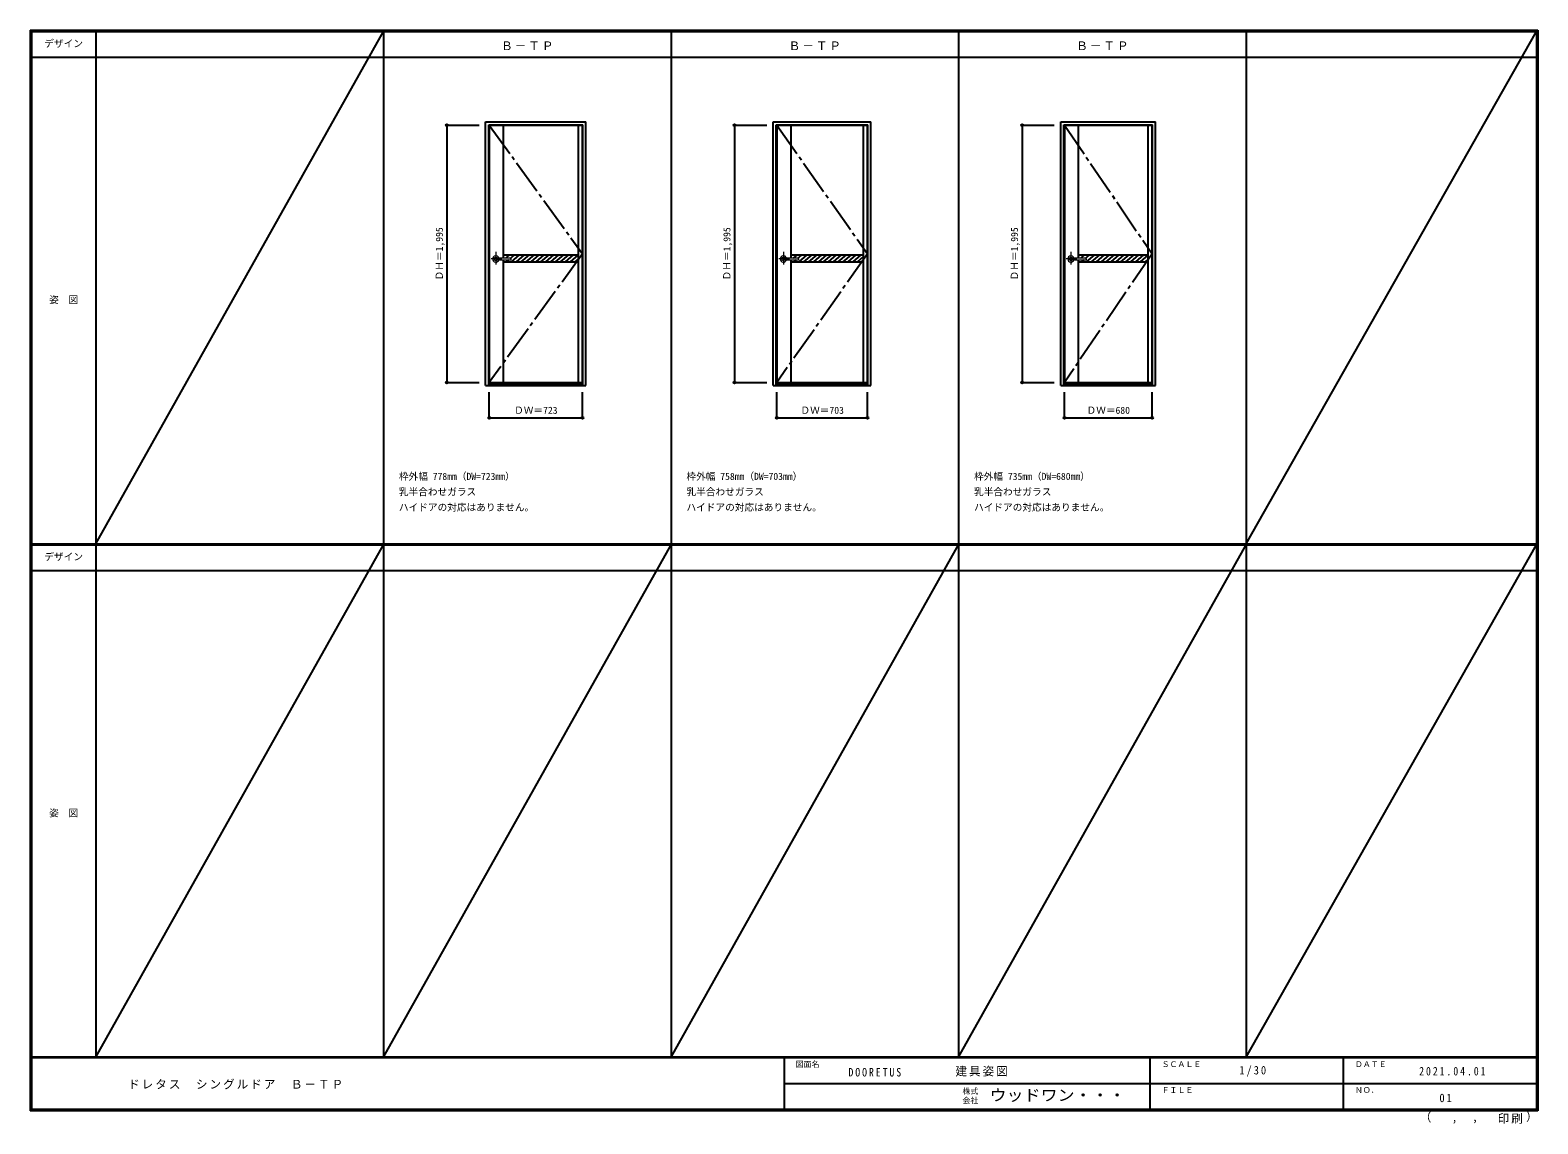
# Model space of a CAD drawing. Units: millimetres, scale not verified. Extents: x -6000 to 5700, y -4307 to 4175.
import ezdxf
from ezdxf.enums import TextEntityAlignment as Align

# ---------------------------------------------------------------- set-up
doc = ezdxf.new("R2010")
doc.units = ezdxf.units.MM
doc.header["$LTSCALE"] = 30
doc.header["$PDMODE"] = 32
doc.header["$PDSIZE"] = 15
doc.linetypes.add('CHAIN1', pattern=[8, 5, -1, 1, -1])
doc.linetypes.add('CHAIN2', pattern=[12, 9, -1, 1, -1])
for name, color, linetype in [('0-2_扉', 7, 'Continuous'), ('0-4_枠', 3, 'Continuous'), ('0-7', 7, 'CHAIN2'), ('0-A_文字', 7, 'Continuous'), ('0-B_寸法', 7, 'Continuous'), ('0-C_ハッチ', 4, 'Continuous'), ('F-1_枠', 6, 'Continuous'), ('F-A_文字', 7, 'Continuous')]:
    doc.layers.add(name, color=color, linetype=linetype)
doc.layers.add('0-5_レバー', color=7, linetype='Continuous', lineweight=18)
doc.styles.add('ＭＳ ゴシック', font='')
doc.styles.get('ＭＳ ゴシック').set_extended_font_data('MS Gothic')

msp = doc.modelspace()

# ---------------------------------------------------------------- linework, layer by layer
at = {"layer": '0-2_扉'}
for p, q in [((-2434.8, 1443), (-2434.8, 3438)), ((-2326.8, 2407.5), (-2326.8, 3438)), ((-1743.8, 1443), (-1743.8, 3438)), ((-1713.8, 1443), (-1713.8, 3438)), ((-203.2, 1443), (-203.2, 3438)), ((-95.2, 2407.5), (-95.2, 3438)), ((467.8, 1443), (467.8, 3438)), ((2028.4, 1443), (2028.4, 3438)), ((2136.4, 2407.5), (2136.4, 3438)), ((2676.4, 1443), (2676.4, 3438)), ((2706.4, 1443), (2706.4, 3438)), ((-2326.8, 2433), (-1743.8, 2433)), ((-2326.8, 1443), (-2326.8, 2393.5)), ((-2326.8, 2378), (-1743.8, 2378)), ((-95.2, 2433), (467.8, 2433)), ((-95.2, 1443), (-95.2, 2393.5)), ((-95.2, 2378), (467.8, 2378)), ((2136.4, 2433), (2676.4, 2433)), ((2136.4, 1443), (2136.4, 2393.5)), ((2136.4, 2378), (2676.4, 2378))]:
    msp.add_line(p, q, dxfattribs=at)
for points in [[(-2436.8, 1443), (-2436.8, 3438), (-1713.8, 3438)], [(-2436.8, 1443), (-1713.8, 1443), (-1713.8, 3438)], [(-205.2, 1443), (-205.2, 3438), (497.8, 3438)], [(-205.2, 1443), (497.8, 1443), (497.8, 3438)], [(2026.4, 1443), (2026.4, 3438), (2706.4, 3438)], [(2026.4, 1443), (2706.4, 1443), (2706.4, 3438)]]:
    msp.add_lwpolyline(points, dxfattribs=at)
at = {"layer": '0-4_枠'}
for p, q in [((-2465.8, 3465), (-1687.8, 3465)), ((-2465.8, 1418), (-2465.8, 3465)), ((-2441.8, 3441), (-1711.8, 3441)), ((-2441.8, 1418), (-2441.8, 3441)), ((-1711.8, 1418), (-1711.8, 3441)), ((-1687.8, 1418), (-1687.8, 3465)), ((-234.2, 3465), (523.8, 3465)), ((-234.2, 1418), (-234.2, 3465)), ((-210.2, 3441), (499.8, 3441)), ((-210.2, 1418), (-210.2, 3441)), ((499.8, 1418), (499.8, 3441)), ((523.8, 1418), (523.8, 3465)), ((1997.4, 3465), (2732.4, 3465)), ((1997.4, 1418), (1997.4, 3465)), ((2021.4, 3441), (2708.4, 3441)), ((2021.4, 1418), (2021.4, 3441)), ((2708.4, 1418), (2708.4, 3441)), ((2732.4, 1418), (2732.4, 3465)), ((-2465.8, 1418), (-1687.8, 1418)), ((-2441.8, 1433), (-1711.8, 1433)), ((-234.2, 1418), (523.8, 1418)), ((-210.2, 1433), (499.8, 1433)), ((1997.4, 1418), (2732.4, 1418)), ((2021.4, 1433), (2708.4, 1433))]:
    msp.add_line(p, q, dxfattribs=at)
at = {"layer": '0-5_レバー', "color": 4, "linetype": 'CHAIN1'}
for p, q in [((-2339.5, 2400.5), (-2422.52, 2400.5)), ((-2386.3, 2456.96), (-2386.3, 2357.11)), ((-107.9, 2400.5), (-190.92, 2400.5)), ((-154.7, 2456.96), (-154.7, 2357.11)), ((2123.7, 2400.5), (2040.68, 2400.5)), ((2076.9, 2456.96), (2076.9, 2357.11))]:
    msp.add_line(p, q, dxfattribs=at)
at = {"layer": '0-5_レバー'}
for p, q in [((-2269.3, 2400.5), (-2269.3, 2405.99)), ((-2269.3, 2400.5), (-2269.3, 2395)), ((-37.7, 2400.5), (-37.7, 2405.99)), ((-37.7, 2400.5), (-37.7, 2395)), ((2193.9, 2400.5), (2193.9, 2405.99)), ((2193.9, 2400.5), (2193.9, 2395))]:
    msp.add_line(p, q, dxfattribs=at)
for points in [[(-2376.34, 2407.49), (-2377.11, 2408.28), (-2379.08, 2409.65), (-2381.32, 2410.66), (-2383.76, 2411.29), (-2386.3, 2411.5), (-2388.84, 2411.29), (-2391.27, 2410.66), (-2393.52, 2409.65), (-2395.49, 2408.28), (-2397.11, 2406.61), (-2398.31, 2404.71), (-2399.05, 2402.65), (-2399.3, 2400.5), (-2399.05, 2398.35), (-2398.31, 2396.29), (-2397.11, 2394.39), (-2395.49, 2392.72), (-2393.52, 2391.35), (-2391.27, 2390.34), (-2388.84, 2389.71), (-2386.3, 2389.5), (-2383.76, 2389.71), (-2381.32, 2390.34), (-2379.08, 2391.35), (-2377.11, 2392.72), (-2376.34, 2393.51)], [(-2270.8, 2407.5), (-2280.53, 2407.5), (-2290.71, 2407.5), (-2300.31, 2407.5), (-2309.3, 2407.5), (-2317.71, 2407.5), (-2325.52, 2407.5), (-2332.34, 2407.5), (-2338.64, 2407.5), (-2344.4, 2407.5), (-2349.65, 2407.5), (-2354.44, 2407.5), (-2359.09, 2407.5), (-2363.3, 2407.5), (-2367.05, 2407.5), (-2369.05, 2407.5), (-2370.9, 2407.5), (-2372.91, 2407.49), (-2375.32, 2407.49), (-2376.81, 2407.49), (-2378.35, 2407.49), (-2379.87, 2407.49), (-2380.97, 2407.49), (-2381.43, 2407.49), (-2381.43, 2407.48)], [(-2381.28, 2393.51), (-2381.15, 2393.51), (-2380.71, 2393.51), (-2379.99, 2393.51), (-2378.97, 2393.51), (-2377.71, 2393.51), (-2376.36, 2393.51), (-2373.5, 2393.51), (-2370.52, 2393.5), (-2367.5, 2393.5), (-2364.46, 2393.5), (-2361.39, 2393.5), (-2358.31, 2393.5), (-2354.31, 2393.5), (-2349.9, 2393.5), (-2344.93, 2393.5), (-2339.4, 2393.5), (-2333.31, 2393.5), (-2326.66, 2393.5), (-2319.45, 2393.5), (-2310.86, 2393.5), (-2301.6, 2393.5), (-2291.66, 2393.5), (-2281.05, 2393.5), (-2270.8, 2393.5)], [(-2270.8, 2407.5), (-2279.88, 2407.5), (-2280.28, 2407.5)], [(-144.74, 2407.49), (-145.51, 2408.28), (-147.48, 2409.65), (-149.73, 2410.66), (-152.16, 2411.29), (-154.7, 2411.5), (-157.24, 2411.29), (-159.67, 2410.66), (-161.92, 2409.65), (-163.89, 2408.28), (-165.51, 2406.61), (-166.71, 2404.71), (-167.45, 2402.65), (-167.7, 2400.5), (-167.45, 2398.35), (-166.71, 2396.29), (-165.51, 2394.39), (-163.89, 2392.72), (-161.92, 2391.35), (-159.67, 2390.34), (-157.24, 2389.71), (-154.7, 2389.5), (-152.16, 2389.71), (-149.73, 2390.34), (-147.48, 2391.35), (-145.51, 2392.72), (-144.74, 2393.51)], [(-39.2, 2407.5), (-48.93, 2407.5), (-59.11, 2407.5), (-68.71, 2407.5), (-77.7, 2407.5), (-86.11, 2407.5), (-93.92, 2407.5), (-100.74, 2407.5), (-107.04, 2407.5), (-112.8, 2407.5), (-118.05, 2407.5), (-122.84, 2407.5), (-127.5, 2407.5), (-131.7, 2407.5), (-135.45, 2407.5), (-137.45, 2407.5), (-139.3, 2407.5), (-141.31, 2407.49), (-143.72, 2407.49), (-145.21, 2407.49), (-146.75, 2407.49), (-148.27, 2407.49), (-149.37, 2407.49), (-149.83, 2407.49), (-149.83, 2407.48)], [(-149.68, 2393.51), (-149.55, 2393.51), (-149.11, 2393.51), (-148.39, 2393.51), (-147.37, 2393.51), (-146.11, 2393.51), (-144.76, 2393.51), (-141.9, 2393.51), (-138.92, 2393.5), (-135.9, 2393.5), (-132.86, 2393.5), (-129.79, 2393.5), (-126.71, 2393.5), (-122.71, 2393.5), (-118.3, 2393.5), (-113.33, 2393.5), (-107.8, 2393.5), (-101.71, 2393.5), (-95.06, 2393.5), (-87.85, 2393.5), (-79.26, 2393.5), (-70, 2393.5), (-60.06, 2393.5), (-49.45, 2393.5), (-39.2, 2393.5)], [(-39.2, 2407.5), (-48.28, 2407.5), (-48.68, 2407.5)], [(2086.86, 2407.49), (2086.09, 2408.28), (2084.12, 2409.65), (2081.88, 2410.66), (2079.44, 2411.29), (2076.9, 2411.5), (2074.36, 2411.29), (2071.93, 2410.66), (2069.68, 2409.65), (2067.71, 2408.28), (2066.09, 2406.61), (2064.89, 2404.71), (2064.15, 2402.65), (2063.9, 2400.5), (2064.15, 2398.35), (2064.89, 2396.29), (2066.09, 2394.39), (2067.71, 2392.72), (2069.68, 2391.35), (2071.93, 2390.34), (2074.36, 2389.71), (2076.9, 2389.5), (2079.44, 2389.71), (2081.88, 2390.34), (2084.12, 2391.35), (2086.09, 2392.72), (2086.86, 2393.51)], [(2192.4, 2407.5), (2182.67, 2407.5), (2172.49, 2407.5), (2162.89, 2407.5), (2153.9, 2407.5), (2145.49, 2407.5), (2137.68, 2407.5), (2130.86, 2407.5), (2124.56, 2407.5), (2118.8, 2407.5), (2113.55, 2407.5), (2108.76, 2407.5), (2104.11, 2407.5), (2099.9, 2407.5), (2096.15, 2407.5), (2094.15, 2407.5), (2092.3, 2407.5), (2090.29, 2407.49), (2087.88, 2407.49), (2086.39, 2407.49), (2084.85, 2407.49), (2083.33, 2407.49), (2082.23, 2407.49), (2081.77, 2407.49), (2081.77, 2407.48)], [(2081.92, 2393.51), (2082.05, 2393.51), (2082.49, 2393.51), (2083.21, 2393.51), (2084.23, 2393.51), (2085.49, 2393.51), (2086.84, 2393.51), (2089.7, 2393.51), (2092.68, 2393.5), (2095.7, 2393.5), (2098.74, 2393.5), (2101.81, 2393.5), (2104.89, 2393.5), (2108.89, 2393.5), (2113.3, 2393.5), (2118.27, 2393.5), (2123.8, 2393.5), (2129.89, 2393.5), (2136.54, 2393.5), (2143.75, 2393.5), (2152.34, 2393.5), (2161.6, 2393.5), (2171.54, 2393.5), (2182.15, 2393.5), (2192.4, 2393.5)], [(2192.4, 2407.5), (2183.32, 2407.5), (2182.92, 2407.5)]]:
    msp.add_lwpolyline(points, dxfattribs=at)
for centre, radius, start, end in [((-2386.3, 2400.5), 24.55, 16.59952, 343.36736), ((-2270.8, 2406), 1.5, 0.00847, 89.9163), ((-2270.8, 2406), 1.5, 360, 90.17419), ((-2270.8, 2395), 1.5, 270.16419, 0), ((-2270.8, 2395), 1.5, 269.91059, 359.99153), ((-154.7, 2400.5), 24.55, 16.59952, 343.36736), ((-39.2, 2406), 1.5, 0.00847, 89.9163), ((-39.2, 2406), 1.5, 360, 90.17419), ((-39.2, 2395), 1.5, 270.16419, 0), ((-39.2, 2395), 1.5, 269.91059, 359.99153), ((2076.9, 2400.5), 24.55, 16.59952, 343.36736), ((2192.4, 2406), 1.5, 0.00847, 89.9163), ((2192.4, 2406), 1.5, 360, 90.17419), ((2192.4, 2395), 1.5, 270.16419, 0), ((2192.4, 2395), 1.5, 269.91059, 359.99153)]:
    msp.add_arc(centre, radius, start, end, dxfattribs=at)
at = {"layer": '0-7'}
for p, q in [((-2436.8, 3438), (-1713.8, 2440.5)), ((-205.2, 3438), (497.8, 2440.5)), ((2026.4, 3438), (2706.4, 2440.5)), ((-1713.8, 2440.5), (-2436.8, 1443)), ((497.8, 2440.5), (-205.2, 1443)), ((2706.4, 2440.5), (2026.4, 1443))]:
    msp.add_line(p, q, dxfattribs=at)
at = {"layer": '0-B_寸法', "color": 4}
for p, q in [((-2765.8, 3438), (-2515.8, 3438)), ((-2765.8, 3438), (-2765.8, 1443)), ((-534.2, 3438), (-284.2, 3438)), ((-534.2, 3438), (-534.2, 1443)), ((1697.4, 3438), (1947.4, 3438)), ((1697.4, 3438), (1697.4, 1443)), ((-2765.8, 1443), (-2515.8, 1443)), ((-534.2, 1443), (-284.2, 1443)), ((1697.4, 1443), (1947.4, 1443)), ((-2436.8, 1168), (-2436.8, 1368)), ((-1713.8, 1168), (-1713.8, 1368)), ((-205.2, 1168), (-205.2, 1368)), ((497.8, 1168), (497.8, 1368)), ((2026.4, 1168), (2026.4, 1368)), ((2706.4, 1168), (2706.4, 1368)), ((-2436.8, 1168), (-1713.8, 1168)), ((-205.2, 1168), (497.8, 1168)), ((2026.4, 1168), (2706.4, 1168))]:
    msp.add_line(p, q, dxfattribs=at)
at = {"layer": '0-B_寸法'}
for p in [(-2765.8, 3438), (-534.2, 3438), (1697.4, 3438), (-2765.8, 1443), (-534.2, 1443), (1697.4, 1443), (-2436.8, 1168), (-1713.8, 1168), (-205.2, 1168), (497.8, 1168), (2026.4, 1168), (2706.4, 1168)]:
    msp.add_point(p, dxfattribs=at)
at = {"layer": '0-C_ハッチ'}
for p, q in [((-2318.15, 2433), (-2326.8, 2425.46)), ((-2280.08, 2433), (-2309.36, 2407.5)), ((-2287.37, 2393.5), (-2305.16, 2378)), ((-2242.02, 2433), (-2271.02, 2407.74)), ((-2203.95, 2433), (-2267.1, 2378)), ((-2165.89, 2433), (-2229.04, 2378)), ((-2127.82, 2433), (-2190.97, 2378)), ((-2089.76, 2433), (-2152.91, 2378)), ((-2051.69, 2433), (-2114.84, 2378)), ((-2013.63, 2433), (-2076.78, 2378)), ((-1975.57, 2433), (-2038.71, 2378)), ((-1937.5, 2433), (-2000.65, 2378)), ((-1899.44, 2433), (-1962.58, 2378)), ((-1861.37, 2433), (-1924.52, 2378)), ((-1823.31, 2433), (-1886.46, 2378)), ((-1785.24, 2433), (-1848.39, 2378)), ((-1747.18, 2433), (-1810.33, 2378)), ((-1743.8, 2402.79), (-1772.26, 2378)), ((-86.55, 2433), (-95.2, 2425.46)), ((-48.48, 2433), (-77.76, 2407.5)), ((-55.77, 2393.5), (-73.57, 2378)), ((-10.42, 2433), (-39.42, 2407.74)), ((27.65, 2433), (-35.5, 2378)), ((65.71, 2433), (2.56, 2378)), ((103.78, 2433), (40.63, 2378)), ((141.84, 2433), (78.69, 2378)), ((179.91, 2433), (116.76, 2378)), ((217.97, 2433), (154.82, 2378)), ((256.03, 2433), (192.89, 2378)), ((294.1, 2433), (230.95, 2378)), ((332.16, 2433), (269.02, 2378)), ((370.23, 2433), (307.08, 2378)), ((408.29, 2433), (345.14, 2378)), ((446.36, 2433), (383.21, 2378)), ((467.8, 2418.52), (421.27, 2378)), ((467.8, 2385.37), (459.34, 2378)), ((2145.05, 2433), (2136.4, 2425.46)), ((2183.12, 2433), (2153.84, 2407.5)), ((2175.83, 2393.5), (2158.04, 2378)), ((2221.18, 2433), (2192.18, 2407.74)), ((2259.25, 2433), (2196.1, 2378)), ((2297.31, 2433), (2234.16, 2378)), ((2335.38, 2433), (2272.23, 2378)), ((2373.44, 2433), (2310.29, 2378)), ((2411.51, 2433), (2348.36, 2378)), ((2449.57, 2433), (2386.42, 2378)), ((2487.63, 2433), (2424.49, 2378)), ((2525.7, 2433), (2462.55, 2378)), ((2563.76, 2433), (2500.62, 2378)), ((2601.83, 2433), (2538.68, 2378)), ((2639.89, 2433), (2576.74, 2378)), ((2676.4, 2431.64), (2614.81, 2378)), ((2676.4, 2398.49), (2652.87, 2378))]:
    msp.add_line(p, q, dxfattribs=at)
at = {"layer": 'F-1_枠'}
for p, q in [((-6000, 4175), (5700, 4175)), ((-6000, 4175), (-6000, -4205)), ((-6000, 4170), (5700, 4170)), ((-6000, 4165), (5700, 4165)), ((-5995, 4175), (-5995, -4205)), ((-5990, 4175), (-5990, -4205)), ((-5490, 4175), (-5490, -3790)), ((-3258.4, 4175), (-3258.4, -3790)), ((-1026.8, 4175), (-1026.8, -3790)), ((1204.8, 4175), (1204.8, -3790)), ((3436.4, 4175), (3436.4, -3790)), ((5690, 4175), (5690, -4205)), ((5695, 4175), (5695, -4205)), ((5700, 4175), (5700, -4205)), ((-6000, 3965), (5700, 3965)), ((-6000, 190.5), (5690, 190.5)), ((-6000, 187.5), (5690, 187.5)), ((-6000, 184.5), (5690, 184.5)), ((-6000, -15.5), (5690, -15.5)), ((5700, -3790), (-6000, -3790)), ((5700, -3795), (-6000, -3795)), ((-150, -3795), (-150, -4195)), ((2690, -3795), (2690, -4195)), ((4190, -3795), (4190, -4195)), ((-150, -3995), (5690, -3995.01)), ((5700, -4195), (-6000, -4195)), ((5700, -4200), (-6000, -4200)), ((5700, -4205), (-6000, -4205))]:
    msp.add_line(p, q, dxfattribs=at)
at = {"layer": 'F-A_文字'}
for p, q in [((-5490, 190.5), (-3258.4, 4165)), ((3436.4, 190.5), (5690, 4165)), ((-5490, -3790), (-3258.4, 184.5)), ((-3258.4, -3790), (-1026.8, 184.5)), ((-1026.8, -3790), (1204.8, 184.5)), ((1204.8, -3790), (3436.4, 184.5)), ((3436.4, -3790), (5690, 184.5))]:
    msp.add_line(p, q, dxfattribs=at)

# ---------------------------------------------------------------- texts
at = {"layer": '0-A_文字', "style": 'ＭＳ ゴシック'}
for s, p in [('枠外幅 778mm（DW=723mm）', (-3138.4, 670.5)), ('枠外幅 758mm（DW=703mm）', (-906.8, 670.5)), ('枠外幅 735mm（DW=680mm）', (1324.8, 670.5)), ('乳半合わせガラス', (-3138.4, 550.5)), ('乳半合わせガラス', (-906.8, 550.5)), ('乳半合わせガラス', (1324.8, 550.5)), ('ハイドアの対応はありません。', (-3138.4, 430.5)), ('ハイドアの対応はありません。', (-906.8, 430.5)), ('ハイドアの対応はありません。', (1324.8, 430.5))]:
    msp.add_text(s, height=54.99, dxfattribs=at).set_placement(p, align=Align.BOTTOM_LEFT)
at = {"layer": '0-A_文字', "char_height": 65.98, "attachment_point": 7, "style": 'ＭＳ ゴシック'}
for insert in [(-2345.1, 4020), (-113.5, 4020), (2118.1, 4020)]:
    msp.add_mtext('\\T1.17;Ｂ－ＴＰ', dxfattribs=dict(at, insert=insert))
at = {"layer": '0-B_寸法', "style": 'ＭＳ ゴシック'}
for p in [(-2780.8, 2234.25), (-549.2, 2234.25), (1682.4, 2234.25)]:
    msp.add_text('ＤＨ＝1,995', height=54.99, rotation=90, dxfattribs=at).set_placement(p, align=Align.BOTTOM_LEFT)
for s, p in [('ＤＷ＝723', (-2244.55, 1183)), ('ＤＷ＝703', (-22.45, 1183)), ('ＤＷ＝680', (2197.65, 1183))]:
    msp.add_text(s, height=54.99, dxfattribs=at).set_placement(p, align=Align.BOTTOM_LEFT)
at = {"layer": 'F-A_文字', "style": 'ＭＳ ゴシック'}
for s, height, p in [('デザイン', 54.99, (-5890, 4027.5)), ('姿\u3000図', 54.99, (-5852.5, 2040.25)), ('デザイン', 54.99, (-5890, 47)), ('姿\u3000図', 54.99, (-5852.5, -1940.25)), ('図面名', 43.99, (-60, -3880)), ('ＳＣＡＬＥ', 43.99, (2780, -3880)), ('ＤＡＴＥ', 43.99, (4280, -3880)), ('株式', 43.99, (1235, -4089)), ('ＦＩＬＥ', 43.99, (2780, -4080)), ('ＮＯ．', 43.99, (4280, -4080)), ('会社', 43.99, (1235, -4161)), ('（', 65.98, (4784.03, -4308.31)), ('）', 65.98, (5608.4, -4304.13)), (',', 65.98, (5031.28, -4308.31)), (',', 65.98, (5190.2, -4305.53))]:
    msp.add_text(s, height=height, dxfattribs=at).set_placement(p, align=Align.BOTTOM_LEFT)
at = {"layer": 'F-A_文字', "style": 'ＭＳ ゴシック', "width": 1.1}
msp.add_text('ウッドワン・・・', height=87.98, dxfattribs=at).set_placement((1445, -4155), align=Align.BOTTOM_LEFT)
at = {"layer": 'F-A_文字', "char_height": 65.98, "attachment_point": 7, "style": 'ＭＳ ゴシック'}
for s, insert in [('\\T1.17;建具姿図', (1180.42, -3940)), ('\\T1.38;\\W0.9;1/30', (3383.75, -3940)), ('\\T1.17;ドレタス\u3000シングルドア\u3000Ｂ－ＴＰ', (-5240, -4040)), ('\\T1.39;\\W0.85;DOORETUS', (350, -3940.79)), ('\\T1.39;\\W0.85;2021.04.01', (4778.75, -3932.5)), ('\\T1.36;\\W0.9;01', (4936.25, -4140)), ('\\T1.17;印刷', (5388.15, -4306.92))]:
    msp.add_mtext(s, dxfattribs=dict(at, insert=insert))

doc.saveas('drawing.dxf')
